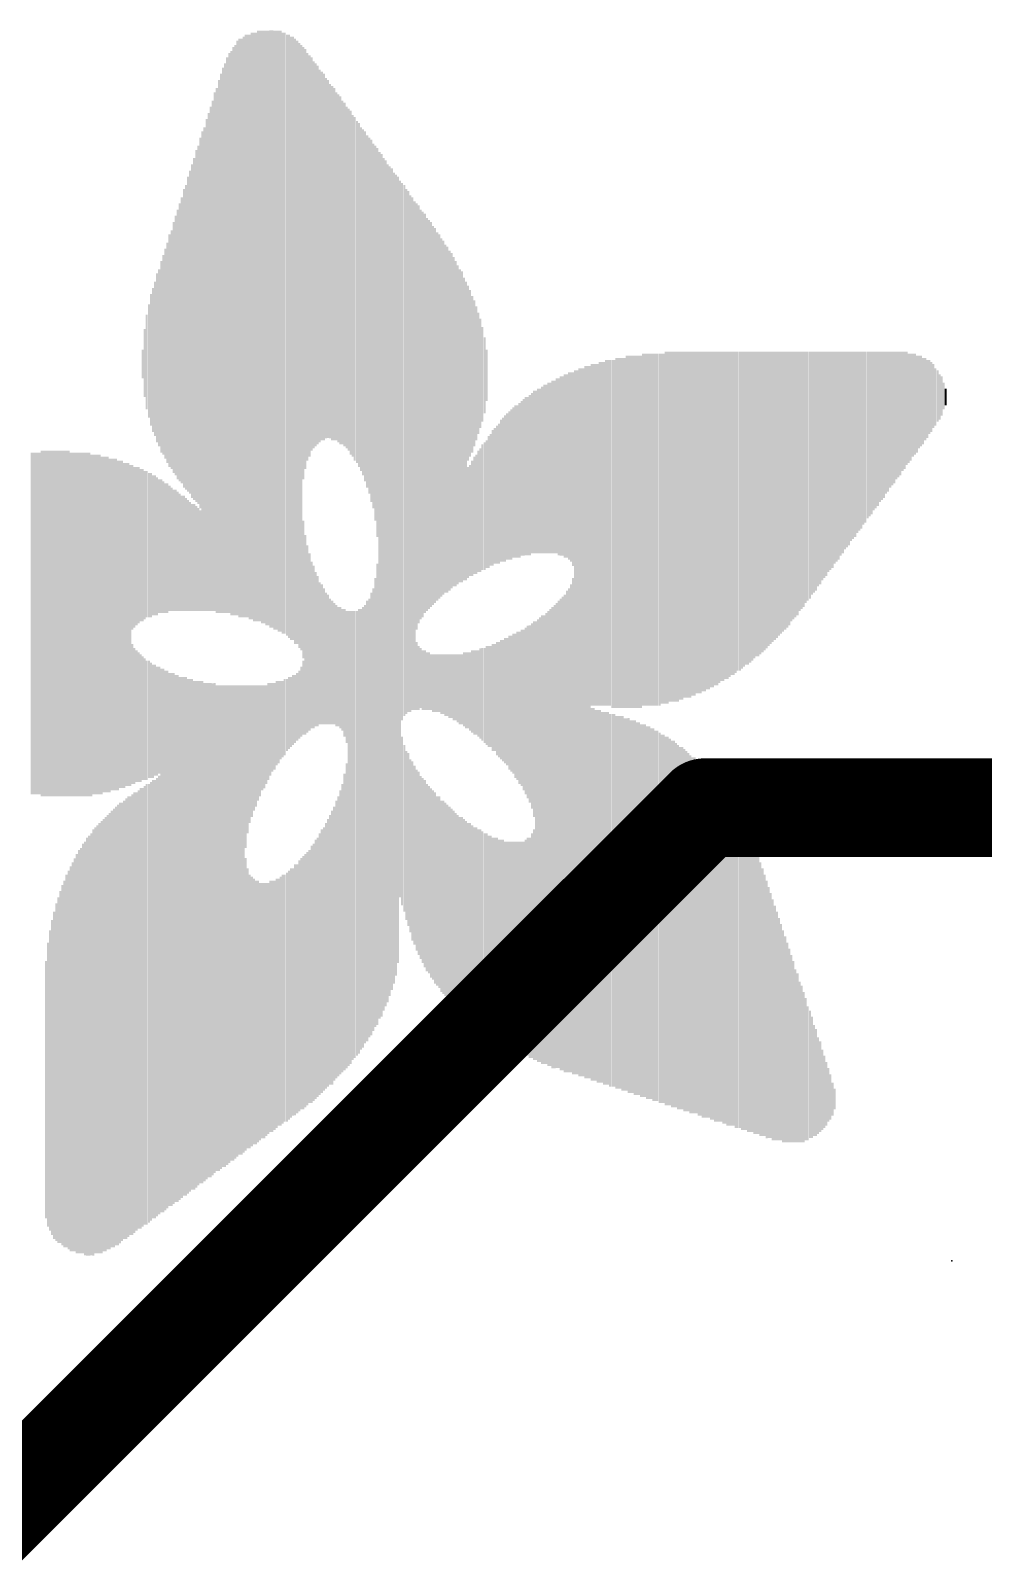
# Model space of a CAD drawing. Extents: x -6.4 to 50.9, y -4.9 to 29.2.
# Drawn here: x 10.493 to 13.432, y 11.664 to 16.367 of the extents above; entities that cross this region are included whole.
import ezdxf

# ---------------------------------------------------------------- set-up
doc = ezdxf.new("R2010")
doc.units = 0
for name, color, linetype in [('16', 5, 'CONTINUOUS'), ('21', 40, 'CONTINUOUS'), ('23', 40, 'CONTINUOUS')]:
    doc.layers.add(name, color=color, linetype=linetype)

# ---------------------------------------------------------------- blocks, each defined once
blk = doc.blocks.new('RECT')
blk.add_solid([(-0.5, -0.5), (0.5, -0.5), (-0.5, 0.5), (0.5, 0.5)])

msp = doc.modelspace()

# ---------------------------------------------------------------- linework, layer by layer
at = {"layer": '16', "const_width": 0.3048}
for points in [[(12.573, 13.97), (8.89, 10.287)], [(15.24, 13.97), (12.573, 13.97)]]:
    msp.add_lwpolyline(points, dxfattribs=at)
at = {"layer": '16', "const_width": 0.1524}
for points in [[(12.573, 14.0462, 1), (12.573, 13.8938)], [(12.6269, 13.9161, 1), (12.5191, 14.0239)]]:
    msp.add_lwpolyline(points, format="xyb", dxfattribs=at)
at = {"layer": '23'}
msp.add_point((13.335, 12.573), dxfattribs=at)

# ---------------------------------------------------------------- block references
at = {"layer": '21', "rotation": 90}
for p, xscale, yscale in [((11.1252, 15.4432), 1.759, 0.0064), ((11.1316, 15.4496), 1.7717, 0.0063), ((11.1379, 15.4496), 1.7843, 0.0064), ((11.1443, 15.4496), 1.7843, 0.0063), ((11.1506, 15.4527), 1.7907, 0.0064), ((11.157, 15.4559), 1.797, 0.0063), ((11.1633, 15.4559), 1.797, 0.0064), ((11.1697, 15.4527), 1.8034, 0.0063), ((11.176, 15.4559), 1.8098, 0.0064), ((11.1824, 15.4527), 1.8161, 0.0063), ((11.1887, 15.4527), 1.8161, 0.0064), ((11.1951, 15.4559), 1.8224, 0.0063), ((11.2014, 15.4559), 1.8224, 0.0064), ((11.2078, 15.4527), 1.8288, 0.0063), ((11.2141, 15.4527), 1.8288, 0.0064), ((11.2205, 15.4496), 1.8351, 0.0063), ((11.2268, 15.4496), 1.8351, 0.0064), ((11.2332, 15.4464), 1.8415, 0.0063), ((11.2395, 15.4464), 1.8415, 0.0064), ((11.2459, 15.4432), 1.8478, 0.0063), ((11.2522, 15.4432), 1.8478, 0.0064), ((11.2586, 15.44), 1.8542, 0.0063), ((11.2649, 15.44), 1.8542, 0.0064), ((11.2713, 15.4337), 1.8542, 0.0063), ((11.2776, 15.4337), 1.8542, 0.0064), ((11.284, 15.4273), 1.8542, 0.0063), ((11.2903, 15.4242), 1.8605, 0.0064), ((11.2967, 15.4178), 1.8606, 0.0063), ((11.303, 15.4178), 1.8606, 0.0064), ((11.3094, 15.4083), 1.8669, 0.0063), ((11.3157, 15.4051), 1.8606, 0.0064), ((11.3221, 15.3956), 1.8669, 0.0063), ((11.3284, 15.3893), 1.8669, 0.0064), ((11.0998, 15.4274), 1.7145, 0.0064), ((11.1062, 15.4337), 1.7272, 0.0063), ((11.1125, 15.4337), 1.7399, 0.0064), ((11.1189, 15.44), 1.7526, 0.0063), ((11.3347, 15.6496), 1.3335, 0.0063), ((11.3411, 15.6623), 1.2954, 0.0064), ((11.3475, 15.6687), 1.2573, 0.0063), ((11.3538, 15.6718), 1.2382, 0.0064), ((11.3602, 15.6782), 1.2129, 0.0063), ((11.0808, 15.402), 1.6637, 0.0063), ((11.0871, 15.4115), 1.6827, 0.0064), ((11.0935, 15.4178), 1.6954, 0.0063), ((11.3665, 15.675), 1.1938, 0.0064), ((11.3728, 15.675), 1.1811, 0.0063), ((11.3792, 15.675), 1.1684, 0.0064), ((11.3856, 15.6718), 1.1494, 0.0063), ((11.3919, 15.6718), 1.1366, 0.0064), ((11.3983, 15.6687), 1.1303, 0.0063), ((11.0681, 15.3797), 1.6192, 0.0063), ((11.0744, 15.3924), 1.6446, 0.0064), ((11.4046, 15.6654), 1.1113, 0.0064), ((11.4109, 15.6623), 1.1049, 0.0063), ((11.4173, 15.6559), 1.0922, 0.0064), ((11.4237, 15.6496), 1.0922, 0.0063), ((11.43, 15.6464), 1.0858, 0.0064), ((11.0554, 15.3638), 1.5748, 0.0063), ((11.0617, 15.3765), 1.6002, 0.0064), ((11.4364, 15.6401), 1.0731, 0.0063), ((11.4427, 15.6337), 1.0732, 0.0064), ((11.449, 15.6274), 1.0731, 0.0063), ((11.4554, 15.621), 1.0604, 0.0064), ((11.4618, 15.6147), 1.0605, 0.0063), ((11.0363, 15.3353), 1.5177, 0.0064), ((11.0427, 15.3448), 1.5367, 0.0063), ((11.049, 15.3543), 1.5558, 0.0064), ((11.4681, 15.6052), 1.0541, 0.0064), ((11.4745, 15.5988), 1.0541, 0.0063), ((11.4808, 15.5893), 1.0605, 0.0064), ((11.4871, 15.5798), 1.0541, 0.0063), ((11.4935, 15.5702), 1.0604, 0.0064), ((11.4999, 15.5607), 1.0541, 0.0063), ((11.0236, 15.3162), 1.4796, 0.0064), ((11.03, 15.3226), 1.4923, 0.0063), ((11.5062, 15.5512), 1.0605, 0.0064), ((11.5126, 15.5385), 1.0605, 0.0063), ((11.5189, 15.5289), 1.0668, 0.0064), ((11.5252, 15.5163), 1.0795, 0.0063), ((11.5316, 15.5004), 1.0859, 0.0064), ((11.0046, 15.4559), 1.0858, 0.0063), ((11.0109, 15.4591), 1.1049, 0.0064), ((11.0173, 15.4654), 1.143, 0.0063), ((11.538, 15.4877), 1.0985, 0.0063), ((11.5443, 15.4718), 1.1176, 0.0064), ((11.5507, 15.4559), 1.124, 0.0063), ((11.557, 15.4337), 1.1557, 0.0064), ((11.5633, 15.4051), 1.2002, 0.0063), ((11.5697, 14.6558), 2.6734, 0.0064), ((10.9919, 15.4401), 1.0287, 0.0063), ((10.9982, 15.4464), 1.0541, 0.0064), ((11.5761, 14.6558), 2.6606, 0.0063), ((11.5824, 14.659), 2.6289, 0.0064), ((11.5888, 14.6622), 2.6099, 0.0063), ((11.5951, 14.6622), 2.5845, 0.0064), ((11.6014, 14.6685), 2.559, 0.0063), ((10.9792, 15.4305), 0.9716, 0.0063), ((10.9855, 15.4369), 0.9969, 0.0064), ((11.6078, 14.6749), 2.5337, 0.0064), ((11.6142, 14.6781), 2.5019, 0.0063), ((11.6205, 14.6875), 2.4701, 0.0064), ((11.6269, 14.7035), 2.4257, 0.0063), ((11.6332, 14.7987), 2.2098, 0.0064), ((10.9601, 15.4115), 0.8827, 0.0064), ((10.9665, 15.4178), 0.9208, 0.0063), ((10.9728, 15.421), 0.9398, 0.0064), ((11.6395, 15.0686), 1.6573, 0.0063), ((11.6459, 15.0718), 1.6383, 0.0064), ((11.6523, 15.0686), 1.6193, 0.0063), ((11.6586, 15.0686), 1.6065, 0.0064), ((11.665, 15.0622), 1.5938, 0.0063), ((11.6713, 15.0622), 1.5812, 0.0064), ((10.9474, 15.3988), 0.8319, 0.0064), ((10.9538, 15.4051), 0.8572, 0.0063), ((11.6776, 15.0559), 1.5685, 0.0063), ((11.684, 15.1765), 1.3144, 0.0064), ((11.6904, 15.1829), 1.2891, 0.0063), ((11.6967, 15.1829), 1.2637, 0.0064), ((11.7031, 15.1829), 1.2509, 0.0063), ((10.9347, 15.3893), 0.7747, 0.0064), ((10.9411, 15.3956), 0.8001, 0.0063), ((11.7094, 15.1861), 1.2319, 0.0064), ((11.7157, 15.1829), 1.2129, 0.0063), ((11.7221, 15.1829), 1.2001, 0.0064), ((11.7285, 15.1829), 1.1875, 0.0063), ((11.7348, 15.1797), 1.1684, 0.0064), ((11.7412, 15.1797), 1.1557, 0.0063), ((10.9157, 15.3734), 0.6795, 0.0063), ((10.922, 15.3797), 0.7176, 0.0064), ((10.9284, 15.3829), 0.7366, 0.0063), ((11.7475, 15.1765), 1.1366, 0.0064), ((11.7538, 15.1765), 1.124, 0.0063), ((11.7602, 15.1734), 1.1049, 0.0064), ((11.7666, 15.1733), 1.0922, 0.0063), ((10.903, 15.367), 0.616, 0.0063), ((10.9093, 15.3702), 0.6477, 0.0064), ((11.7729, 15.1702), 1.0731, 0.0064), ((11.7793, 15.167), 1.0668, 0.0063), ((11.7856, 15.1638), 1.0478, 0.0064), ((11.7919, 15.1638), 1.035, 0.0063), ((11.7983, 15.1606), 1.016, 0.0064), ((10.8839, 15.3575), 0.5207, 0.0064), ((10.8902, 15.3575), 0.5461, 0.0063), ((10.8966, 15.3607), 0.5905, 0.0064), ((11.8047, 15.1543), 1.0033, 0.0063), ((11.811, 15.1511), 0.9842, 0.0064), ((11.8174, 15.1479), 0.9652, 0.0063), ((11.8237, 15.1448), 0.9589, 0.0064), ((10.8712, 15.3512), 0.4445, 0.0064), ((10.8776, 15.3543), 0.4762, 0.0063), ((11.83, 15.1384), 0.9334, 0.0063), ((11.8364, 15.1321), 0.9207, 0.0064), ((11.8428, 15.3099), 0.5397, 0.0063), ((10.8585, 15.348), 0.3493, 0.0064), ((10.8649, 15.3511), 0.4064, 0.0063), ((11.8491, 15.3099), 0.5143, 0.0064), ((11.8555, 15.3067), 0.4826, 0.0063), ((11.8618, 15.3099), 0.4509, 0.0064), ((10.8521, 15.3448), 0.2921, 0.0063), ((11.8681, 15.3099), 0.4127, 0.0063), ((11.8745, 15.3099), 0.3747, 0.0064), ((11.8809, 15.3099), 0.3365, 0.0063), ((10.8458, 15.3416), 0.2096, 0.0064), ((11.8872, 15.3067), 0.2921, 0.0064), ((10.8395, 15.3384), 0.0889, 0.0063), ((11.8936, 15.3035), 0.235, 0.0063), ((11.8999, 15.3035), 0.1588, 0.0064), ((12.2238, 14.8114), 1.0541, 0.0063), ((12.2301, 14.8114), 1.0541, 0.0064), ((12.2365, 14.8114), 1.0541, 0.0063), ((12.2428, 14.8114), 1.0541, 0.0064), ((12.2492, 14.8146), 1.0605, 0.0063), ((12.2555, 14.8146), 1.0605, 0.0064), ((12.2619, 14.8146), 1.0605, 0.0063), ((12.2682, 14.8177), 1.0668, 0.0064), ((12.2746, 14.8177), 1.0668, 0.0063), ((12.2809, 14.8177), 1.0668, 0.0064), ((12.2873, 14.8146), 1.0731, 0.0063), ((12.2936, 14.8146), 1.0731, 0.0064), ((12.3, 14.8178), 1.0795, 0.0063), ((12.3063, 14.8178), 1.0795, 0.0064), ((12.3127, 14.8178), 1.0795, 0.0063), ((12.319, 14.8178), 1.0795, 0.0064), ((12.3254, 14.8178), 1.0795, 0.0063), ((12.3317, 14.8209), 1.0858, 0.0064), ((12.3381, 14.8209), 1.0858, 0.0063), ((12.3444, 14.8209), 1.0858, 0.0064), ((12.3508, 14.8209), 1.0858, 0.0063), ((12.3571, 14.8209), 1.0858, 0.0064), ((12.3635, 14.8209), 1.0858, 0.0063), ((12.3698, 14.8209), 1.0858, 0.0064), ((12.3762, 14.8209), 1.0858, 0.0063), ((12.3825, 14.8273), 1.0859, 0.0064), ((12.3889, 14.8273), 1.0859, 0.0063), ((12.3952, 14.8273), 1.0859, 0.0064), ((12.4016, 14.8273), 1.0859, 0.0063), ((12.4079, 14.8273), 1.0859, 0.0064), ((12.4143, 14.8273), 1.0859, 0.0063), ((12.4206, 14.8273), 1.0859, 0.0064), ((12.4269, 14.8273), 1.0859, 0.0063), ((12.4333, 14.8273), 1.0859, 0.0064), ((12.4397, 14.8305), 1.0795, 0.0063), ((12.446, 14.8305), 1.0795, 0.0064), ((12.4524, 14.8336), 1.0858, 0.0063), ((12.4587, 14.8336), 1.0858, 0.0064), ((12.465, 14.8368), 1.0795, 0.0063), ((12.4714, 14.8368), 1.0795, 0.0064), ((12.4778, 14.8368), 1.0795, 0.0063), ((12.4841, 14.8368), 1.0795, 0.0064), ((12.4905, 14.8368), 1.0795, 0.0063), ((12.4968, 14.8399), 1.0731, 0.0064), ((12.5031, 14.8399), 1.0731, 0.0063), ((12.5095, 14.8431), 1.0668, 0.0064), ((12.5159, 14.8431), 1.0668, 0.0063), ((12.5222, 14.8431), 1.0668, 0.0064), ((12.5286, 14.8431), 1.0668, 0.0063), ((12.5349, 14.8463), 1.0604, 0.0064), ((12.5412, 14.8463), 1.0604, 0.0063), ((12.5476, 14.8495), 1.0541, 0.0064), ((12.554, 14.8495), 1.0541, 0.0063), ((12.5603, 14.8495), 1.0541, 0.0064), ((12.5667, 14.8527), 1.0477, 0.0063), ((12.573, 14.8527), 1.0477, 0.0064), ((12.5793, 14.8558), 1.0414, 0.0063), ((12.5857, 14.8558), 1.0414, 0.0064), ((12.5921, 14.859), 1.035, 0.0063), ((12.5984, 14.859), 1.035, 0.0064), ((12.6048, 14.8622), 1.0287, 0.0063), ((12.6111, 14.8622), 1.0287, 0.0064), ((12.6174, 14.8654), 1.0223, 0.0063), ((12.6238, 14.8685), 1.016, 0.0064), ((12.6302, 14.8685), 1.016, 0.0063), ((12.6365, 14.8717), 1.0096, 0.0064), ((12.6429, 14.8717), 1.0096, 0.0063), ((12.6492, 14.8749), 1.0033, 0.0064), ((12.6555, 14.878), 0.9969, 0.0063), ((12.6619, 14.878), 0.9969, 0.0064), ((12.6683, 14.8812), 0.9906, 0.0063), ((12.6746, 14.8844), 0.9842, 0.0064), ((12.681, 14.8844), 0.9842, 0.0063), ((12.6873, 14.8876), 0.9779, 0.0064), ((12.6936, 14.8908), 0.9715, 0.0063), ((12.7, 14.8939), 0.9652, 0.0064), ((12.7064, 14.8939), 0.9652, 0.0063), ((12.7127, 14.8971), 0.9588, 0.0064), ((12.7191, 14.9003), 0.9525, 0.0063), ((12.7254, 14.9035), 0.9461, 0.0064), ((12.7317, 14.9066), 0.9398, 0.0063), ((12.7381, 14.9066), 0.9398, 0.0064), ((12.7445, 14.9098), 0.9334, 0.0063), ((12.7508, 14.913), 0.9271, 0.0064), ((12.7572, 14.9162), 0.9207, 0.0063), ((12.7635, 14.9193), 0.9144, 0.0064), ((12.7698, 14.9225), 0.908, 0.0063), ((12.7762, 14.9257), 0.9017, 0.0064), ((12.7826, 14.9289), 0.8953, 0.0063), ((12.7889, 14.932), 0.889, 0.0064), ((12.7953, 14.9352), 0.8826, 0.0063), ((12.8016, 14.9384), 0.8763, 0.0064), ((12.8079, 14.9416), 0.8699, 0.0063), ((12.8143, 14.9447), 0.8636, 0.0064), ((12.8207, 14.9479), 0.8572, 0.0063), ((12.827, 14.9511), 0.8509, 0.0064), ((12.8334, 14.9543), 0.8445, 0.0063), ((12.8397, 14.9606), 0.8318, 0.0064), ((12.846, 14.9638), 0.8255, 0.0063), ((12.8524, 14.967), 0.8191, 0.0064), ((12.8588, 14.9701), 0.8128, 0.0063), ((12.8651, 14.9765), 0.8001, 0.0064), ((12.8715, 14.9797), 0.7937, 0.0063), ((12.8778, 14.9828), 0.7874, 0.0064), ((12.8841, 14.9892), 0.7747, 0.0063), ((12.8905, 14.9924), 0.7683, 0.0064), ((12.8969, 14.9955), 0.762, 0.0063), ((12.9032, 15.0019), 0.7493, 0.0064), ((12.9096, 15.0051), 0.7429, 0.0063), ((12.9159, 15.0082), 0.7366, 0.0064), ((12.9223, 15.0145), 0.7239, 0.0063), ((12.9286, 15.0178), 0.7175, 0.0064), ((12.935, 15.0241), 0.7048, 0.0063), ((12.9413, 15.0273), 0.6985, 0.0064), ((12.9477, 15.0305), 0.6921, 0.0063), ((12.954, 15.0368), 0.6794, 0.0064), ((12.9604, 15.04), 0.6731, 0.0063), ((12.9667, 15.0432), 0.6667, 0.0064), ((12.9731, 15.0495), 0.654, 0.0063), ((12.9794, 15.0526), 0.6477, 0.0064), ((12.9858, 15.0559), 0.6413, 0.0063), ((12.9921, 15.0622), 0.6286, 0.0064), ((12.9985, 15.0654), 0.6223, 0.0063), ((13.0048, 15.0717), 0.6096, 0.0064), ((13.0112, 15.0749), 0.6032, 0.0063), ((13.0175, 15.0781), 0.5969, 0.0064), ((13.0239, 15.0844), 0.5842, 0.0063), ((13.0302, 15.0876), 0.5778, 0.0064), ((13.0366, 15.0907), 0.5715, 0.0063), ((13.0429, 15.0971), 0.5588, 0.0064), ((13.0493, 15.1003), 0.5524, 0.0063), ((13.0556, 15.1035), 0.5461, 0.0064), ((13.062, 15.1098), 0.5334, 0.0063), ((13.0683, 15.113), 0.527, 0.0064), ((13.0747, 15.1194), 0.5143, 0.0063), ((13.081, 15.1225), 0.508, 0.0064), ((13.0874, 15.1257), 0.5016, 0.0063), ((13.0937, 15.1321), 0.4889, 0.0064), ((13.1001, 15.1352), 0.4826, 0.0063), ((13.1064, 15.1384), 0.4762, 0.0064), ((13.1128, 15.1448), 0.4635, 0.0063), ((13.1191, 15.1479), 0.4572, 0.0064), ((13.1255, 15.1511), 0.4508, 0.0063), ((13.1318, 15.1575), 0.4381, 0.0064), ((13.1382, 15.1606), 0.4318, 0.0063), ((13.1445, 15.1669), 0.4191, 0.0064), ((13.1509, 15.1702), 0.4127, 0.0063), ((13.1572, 15.1733), 0.4064, 0.0064), ((13.1636, 15.1797), 0.3937, 0.0063), ((13.1699, 15.1829), 0.3873, 0.0064), ((13.1763, 15.186), 0.381, 0.0063), ((13.1826, 15.1924), 0.3683, 0.0064), ((13.189, 15.1956), 0.3619, 0.0063), ((13.1953, 15.2019), 0.3492, 0.0064), ((13.2017, 15.2019), 0.3366, 0.0063), ((13.208, 15.2051), 0.3302, 0.0064), ((13.2144, 15.2115), 0.3175, 0.0063), ((13.2207, 15.2146), 0.3112, 0.0064), ((13.2271, 15.2146), 0.2984, 0.0063), ((13.2334, 15.221), 0.2857, 0.0064), ((13.2398, 15.2241), 0.2794, 0.0063), ((13.2461, 15.2241), 0.2667, 0.0064), ((13.2525, 15.2305), 0.254, 0.0063), ((13.2588, 15.2305), 0.2413, 0.0064), ((13.2652, 15.2368), 0.2286, 0.0063), ((13.2715, 15.2369), 0.2159, 0.0064), ((13.2779, 15.24), 0.1968, 0.0063), ((12.1031, 15.0209), 0.5334, 0.0064), ((12.1095, 15.0209), 0.5334, 0.0063), ((12.1158, 15.0241), 0.5398, 0.0064), ((12.1222, 15.021), 0.5461, 0.0063), ((12.1285, 15.0241), 0.5524, 0.0064), ((12.1349, 15.0241), 0.5524, 0.0063), ((12.1412, 15.0241), 0.5652, 0.0064), ((12.1476, 15.0241), 0.5652, 0.0063), ((12.1539, 15.0241), 0.5778, 0.0064), ((12.1603, 15.0209), 0.5842, 0.0063), ((12.1666, 15.0145), 0.5969, 0.0064), ((12.173, 14.2336), 2.1717, 0.0063), ((12.1793, 14.2336), 2.1717, 0.0064), ((12.1857, 14.2335), 2.1844, 0.0063), ((12.192, 14.2335), 2.1844, 0.0064), ((12.1984, 14.2335), 2.1844, 0.0063), ((12.2047, 14.2336), 2.1971, 0.0064), ((12.2111, 14.2336), 2.1971, 0.0063), ((12.2174, 14.2336), 2.1971, 0.0064), ((13.2842, 15.2368), 0.1778, 0.0064), ((13.2906, 15.24), 0.1588, 0.0063), ((13.2969, 15.2369), 0.1397, 0.0064), ((13.3033, 15.24), 0.1206, 0.0063), ((12.0333, 14.9956), 0.4953, 0.0063), ((12.0396, 15.0019), 0.4953, 0.0064), ((12.046, 15.0051), 0.5017, 0.0063), ((12.0523, 15.0051), 0.5017, 0.0064), ((12.0587, 15.0082), 0.508, 0.0063), ((12.065, 15.0082), 0.508, 0.0064), ((12.0714, 15.0114), 0.5144, 0.0063), ((12.0777, 15.0145), 0.5207, 0.0064), ((12.0841, 15.0145), 0.5207, 0.0063), ((12.0904, 15.0178), 0.5271, 0.0064), ((12.0968, 15.0178), 0.5271, 0.0063), ((13.3096, 15.24), 0.0826, 0.0064), ((13.316, 15.2368), 0.0508, 0.0063), ((11.9698, 14.9638), 0.4572, 0.0063), ((11.9761, 14.967), 0.4635, 0.0064), ((11.9825, 14.9733), 0.4636, 0.0063), ((11.9888, 14.9765), 0.4699, 0.0064), ((11.9952, 14.9765), 0.4699, 0.0063), ((12.0015, 14.9797), 0.4763, 0.0064), ((12.0079, 14.986), 0.4762, 0.0063), ((12.0142, 14.9892), 0.4826, 0.0064), ((12.0206, 14.9924), 0.4889, 0.0063), ((12.0269, 14.9924), 0.4889, 0.0064), ((11.9317, 14.9352), 0.4254, 0.0063), ((11.938, 14.9384), 0.4318, 0.0064), ((11.9444, 14.9479), 0.4382, 0.0063), ((11.9507, 14.9511), 0.4445, 0.0064), ((11.9571, 14.9543), 0.4509, 0.0063), ((11.9634, 14.9606), 0.4508, 0.0064), ((11.8999, 14.9067), 0.3937, 0.0064), ((11.9063, 14.913), 0.4064, 0.0063), ((11.9126, 14.9193), 0.4064, 0.0064), ((11.919, 14.9257), 0.4191, 0.0063), ((11.9253, 14.9321), 0.4191, 0.0064), ((10.4966, 14.5384), 1.0541, 0.0063), ((10.5029, 14.5384), 1.0541, 0.0064), ((10.5092, 14.5384), 1.0541, 0.0063), ((10.5156, 14.5384), 1.0541, 0.0064), ((10.522, 14.5384), 1.0541, 0.0063), ((10.5283, 14.5383), 1.0668, 0.0064), ((10.5347, 14.5383), 1.0668, 0.0063), ((10.541, 14.5383), 1.0668, 0.0064), ((10.5473, 14.5383), 1.0668, 0.0063), ((10.5537, 14.5383), 1.0668, 0.0064), ((10.5601, 14.5383), 1.0668, 0.0063), ((10.5664, 14.5383), 1.0668, 0.0064), ((10.5728, 14.5383), 1.0668, 0.0063), ((10.5791, 14.5383), 1.0668, 0.0064), ((10.5854, 14.5383), 1.0668, 0.0063), ((10.5918, 14.5383), 1.0668, 0.0064), ((10.5982, 14.5383), 1.0668, 0.0063), ((10.6045, 14.5383), 1.0668, 0.0064), ((10.6109, 14.5383), 1.0668, 0.0063), ((10.6172, 14.5352), 1.0605, 0.0064), ((10.6235, 14.5352), 1.0605, 0.0063), ((10.6299, 14.5352), 1.0605, 0.0064), ((10.6363, 14.5352), 1.0605, 0.0063), ((10.6426, 14.5352), 1.0605, 0.0064), ((10.649, 14.5352), 1.0605, 0.0063), ((10.6553, 14.5352), 1.0605, 0.0064), ((10.6616, 14.5352), 1.0605, 0.0063), ((10.668, 14.5352), 1.0605, 0.0064), ((10.6744, 14.5352), 1.0605, 0.0063), ((10.6807, 14.532), 1.0541, 0.0064), ((10.6871, 14.5352), 1.0477, 0.0063), ((10.6934, 14.5352), 1.0477, 0.0064), ((10.6997, 14.5352), 1.0477, 0.0063), ((10.7061, 14.5352), 1.0477, 0.0064), ((10.7125, 14.532), 1.0414, 0.0063), ((10.7188, 14.5352), 1.0351, 0.0064), ((10.7252, 14.5352), 1.0351, 0.0063), ((10.7315, 14.5352), 1.0351, 0.0064), ((11.8618, 14.8717), 0.362, 0.0064), ((11.8681, 14.8749), 0.3683, 0.0063), ((11.8745, 14.8844), 0.3746, 0.0064), ((11.8809, 14.8876), 0.381, 0.0063), ((11.8872, 14.8971), 0.3874, 0.0064), ((11.8936, 14.9003), 0.3937, 0.0063), ((10.7378, 14.532), 1.0287, 0.0063), ((10.7442, 14.5352), 1.0223, 0.0064), ((10.7506, 14.5352), 1.0223, 0.0063), ((10.7569, 14.5352), 1.0223, 0.0064), ((10.7633, 14.532), 1.016, 0.0063), ((10.7696, 14.5352), 1.0097, 0.0064), ((10.7759, 14.5352), 1.0097, 0.0063), ((10.7823, 14.532), 1.0033, 0.0064), ((10.7887, 14.5352), 0.9969, 0.0063), ((10.795, 14.5352), 0.9969, 0.0064), ((10.8014, 14.532), 0.9906, 0.0063), ((10.8077, 14.7733), 0.508, 0.0064), ((10.814, 14.7733), 0.4953, 0.0063), ((10.8204, 14.7765), 0.4889, 0.0064), ((10.8268, 14.7796), 0.4826, 0.0063), ((10.8331, 14.7797), 0.4699, 0.0064), ((10.8395, 14.7797), 0.4699, 0.0063), ((10.8458, 14.7796), 0.4572, 0.0064), ((10.8521, 14.7828), 0.4508, 0.0063), ((11.8428, 14.8495), 0.3429, 0.0063), ((11.8491, 14.8559), 0.3429, 0.0064), ((11.8555, 14.8622), 0.3556, 0.0063), ((10.8585, 14.7797), 0.4445, 0.0064), ((10.8649, 14.7797), 0.4445, 0.0063), ((10.8712, 14.7796), 0.4318, 0.0064), ((10.8776, 14.7796), 0.4318, 0.0063), ((10.8839, 14.7765), 0.4255, 0.0064), ((10.8902, 14.7765), 0.4127, 0.0063), ((10.8966, 14.7765), 0.4127, 0.0064), ((10.903, 14.7733), 0.4064, 0.0063), ((10.9093, 14.7701), 0.4, 0.0064), ((10.9157, 14.7701), 0.4, 0.0063), ((10.922, 14.7701), 0.3874, 0.0064), ((10.9284, 14.7669), 0.381, 0.0063), ((10.9347, 14.7637), 0.3747, 0.0064), ((10.9411, 14.7637), 0.3747, 0.0063), ((10.9474, 14.7606), 0.3683, 0.0064), ((10.9538, 14.7574), 0.362, 0.0063), ((10.9601, 14.7542), 0.3556, 0.0064), ((10.9665, 14.7542), 0.3556, 0.0063), ((10.9728, 14.7511), 0.3493, 0.0064), ((10.9792, 14.7479), 0.3429, 0.0063), ((10.9855, 14.7447), 0.3366, 0.0064), ((10.9919, 14.7415), 0.3302, 0.0063), ((10.9982, 14.7415), 0.3302, 0.0064), ((11.0046, 14.7384), 0.3239, 0.0063), ((11.0109, 14.7352), 0.3175, 0.0064), ((11.0173, 14.732), 0.3112, 0.0063), ((11.3347, 14.6431), 0.4254, 0.0063), ((11.3411, 14.5034), 0.616, 0.0064), ((11.3475, 14.4907), 0.5778, 0.0063), ((11.3538, 14.4812), 0.5461, 0.0064), ((11.3602, 14.4717), 0.5143, 0.0063), ((11.5633, 14.0113), 1.4224, 0.0063), ((11.3665, 14.4653), 0.5016, 0.0064), ((11.3728, 14.459), 0.4763, 0.0063), ((11.3792, 14.4526), 0.4636, 0.0064), ((11.557, 13.9859), 1.3843, 0.0064), ((12.1666, 13.9129), 1.5303, 0.0064), ((11.3856, 14.4463), 0.4381, 0.0063), ((11.3919, 14.4431), 0.4318, 0.0064), ((11.3983, 14.4367), 0.4191, 0.0063), ((11.4046, 14.4304), 0.4064, 0.0064), ((11.5443, 13.951), 1.3653, 0.0064), ((11.5507, 13.9637), 1.3653, 0.0063), ((12.1476, 13.897), 1.4859, 0.0063), ((12.1539, 13.9002), 1.4923, 0.0064), ((12.1603, 13.9065), 1.505, 0.0063), ((11.4109, 14.4272), 0.4, 0.0063), ((11.4173, 14.4209), 0.3873, 0.0064), ((11.4237, 14.4177), 0.381, 0.0063), ((11.43, 14.4145), 0.3746, 0.0064), ((11.4364, 14.4082), 0.3747, 0.0063), ((11.4427, 14.405), 0.3683, 0.0064), ((11.449, 14.4018), 0.3746, 0.0063), ((11.4554, 14.3955), 0.3747, 0.0064), ((11.4618, 14.386), 0.3937, 0.0063), ((11.5062, 13.897), 1.3716, 0.0064), ((11.5126, 13.9034), 1.3589, 0.0063), ((11.5189, 13.9097), 1.3589, 0.0064), ((11.5252, 13.9192), 1.3526, 0.0063), ((11.5316, 13.9288), 1.3589, 0.0064), ((11.538, 13.9383), 1.3525, 0.0063), ((12.0968, 13.878), 1.4097, 0.0063), ((12.1031, 13.8779), 1.4224, 0.0064), ((12.1095, 13.8811), 1.4288, 0.0063), ((12.1158, 13.8843), 1.4351, 0.0064), ((12.1222, 13.8875), 1.4415, 0.0063), ((12.1285, 13.8875), 1.4541, 0.0064), ((12.1349, 13.8907), 1.4605, 0.0063), ((12.1412, 13.8906), 1.4732, 0.0064), ((11.4681, 14.3732), 0.4064, 0.0064), ((11.4745, 13.8748), 1.4033, 0.0063), ((11.4808, 13.8779), 1.397, 0.0064), ((11.4871, 13.8843), 1.3843, 0.0063), ((11.4935, 13.8875), 1.3779, 0.0064), ((11.4999, 13.8906), 1.3716, 0.0063), ((12.0396, 14.2526), 0.5715, 0.0064), ((12.046, 14.2431), 0.6033, 0.0063), ((12.0523, 13.8684), 1.3526, 0.0064), ((12.0587, 13.8684), 1.3652, 0.0063), ((12.065, 13.8716), 1.3716, 0.0064), ((12.0714, 13.8716), 1.3843, 0.0063), ((12.0777, 13.8716), 1.3843, 0.0064), ((12.0841, 13.8748), 1.3907, 0.0063), ((12.0904, 13.8748), 1.4033, 0.0064), ((11.9444, 14.3034), 0.3683, 0.0063), ((11.9507, 14.3002), 0.3746, 0.0064), ((11.9571, 14.3002), 0.3874, 0.0063), ((11.9634, 14.2971), 0.3937, 0.0064), ((11.9698, 14.2939), 0.4127, 0.0063), ((11.9761, 14.2907), 0.4191, 0.0064), ((11.9825, 14.2907), 0.4318, 0.0063), ((11.9888, 14.2843), 0.4445, 0.0064), ((11.9952, 14.2843), 0.4572, 0.0063), ((12.0015, 14.278), 0.4699, 0.0064), ((12.0079, 14.278), 0.4826, 0.0063), ((12.0142, 14.2717), 0.4953, 0.0064), ((12.0206, 14.2685), 0.5143, 0.0063), ((12.0269, 14.2653), 0.5334, 0.0064), ((12.0333, 14.259), 0.5461, 0.0063), ((10.8077, 14.2589), 0.4318, 0.0064), ((10.814, 14.2526), 0.4191, 0.0063), ((10.8204, 14.2526), 0.4064, 0.0064), ((10.8268, 14.2494), 0.4, 0.0063), ((10.8331, 14.2462), 0.3937, 0.0064), ((11.684, 14.3764), 0.2096, 0.0064), ((11.6904, 14.3701), 0.1969, 0.0063), ((11.6967, 14.3701), 0.1841, 0.0064), ((11.7031, 14.3637), 0.1842, 0.0063), ((11.7094, 14.3637), 0.1842, 0.0064), ((11.7157, 14.3605), 0.1778, 0.0063), ((11.7221, 14.3605), 0.1778, 0.0064), ((11.7285, 14.3574), 0.1715, 0.0063), ((11.7348, 14.3542), 0.1778, 0.0064), ((11.7412, 14.3542), 0.1778, 0.0063), ((11.7475, 14.3542), 0.1778, 0.0064), ((11.7538, 14.3542), 0.1778, 0.0063), ((11.7602, 14.351), 0.1842, 0.0064), ((11.7666, 14.351), 0.1842, 0.0063), ((11.7729, 14.3479), 0.1905, 0.0064), ((11.7793, 14.3479), 0.1905, 0.0063), ((11.7856, 14.3447), 0.1969, 0.0064), ((11.7919, 14.3447), 0.1969, 0.0063), ((11.7983, 14.3415), 0.2032, 0.0064), ((11.8047, 14.3415), 0.2032, 0.0063), ((11.811, 14.3383), 0.2096, 0.0064), ((11.8174, 14.3352), 0.2159, 0.0063), ((11.8237, 14.3352), 0.2159, 0.0064), ((11.83, 14.3351), 0.2286, 0.0063), ((11.8364, 14.332), 0.2349, 0.0064), ((11.8428, 14.332), 0.2349, 0.0063), ((11.8491, 14.3288), 0.2413, 0.0064), ((11.8555, 14.3288), 0.254, 0.0063), ((11.8618, 14.3256), 0.2604, 0.0064), ((11.8681, 14.3256), 0.2604, 0.0063), ((11.8745, 14.3224), 0.2667, 0.0064), ((11.8809, 14.3224), 0.2794, 0.0063), ((11.8872, 14.3193), 0.2857, 0.0064), ((11.8936, 14.3161), 0.2921, 0.0063), ((11.8999, 14.3161), 0.3048, 0.0064), ((11.9063, 14.3129), 0.3112, 0.0063), ((11.9126, 14.3129), 0.3112, 0.0064), ((11.919, 14.3097), 0.3302, 0.0063), ((11.9253, 14.3097), 0.3302, 0.0064), ((11.9317, 14.3066), 0.3493, 0.0063), ((11.938, 14.3034), 0.3556, 0.0064), ((10.8395, 14.2462), 0.381, 0.0063), ((10.8458, 14.2431), 0.3747, 0.0064), ((10.8521, 14.2399), 0.3683, 0.0063), ((10.8585, 14.2431), 0.3619, 0.0064), ((10.8649, 14.2399), 0.3556, 0.0063), ((10.8712, 14.2367), 0.3492, 0.0064), ((10.8776, 14.2399), 0.3429, 0.0063), ((10.8839, 14.2367), 0.3366, 0.0064), ((10.8902, 14.2399), 0.3302, 0.0063), ((10.8966, 13.5604), 1.6764, 0.0064), ((10.903, 13.5604), 1.6764, 0.0063), ((11.3284, 14.2971), 0.2159, 0.0064), ((11.3347, 14.3097), 0.2286, 0.0063), ((10.9093, 13.5605), 1.6637, 0.0064), ((10.9157, 13.5636), 1.6574, 0.0063), ((10.922, 13.5636), 1.6446, 0.0064), ((10.9284, 13.5636), 1.6446, 0.0063), ((10.9347, 13.5668), 1.6383, 0.0064), ((10.9411, 13.5668), 1.6256, 0.0063), ((10.9474, 13.5668), 1.6256, 0.0064), ((10.9538, 13.5668), 1.6129, 0.0063), ((10.9601, 13.57), 1.6065, 0.0064), ((10.9665, 13.5731), 1.6002, 0.0063), ((10.9728, 13.5731), 1.6002, 0.0064), ((10.9792, 13.5732), 1.5875, 0.0063), ((10.9855, 13.5763), 1.5812, 0.0064), ((10.9919, 13.5795), 1.5748, 0.0063), ((10.9982, 13.5763), 1.5684, 0.0064), ((11.0046, 13.5795), 1.5621, 0.0063), ((11.0109, 13.5827), 1.5557, 0.0064), ((11.0173, 13.5858), 1.5494, 0.0063), ((11.0236, 13.5858), 1.5494, 0.0064), ((11.03, 13.5859), 1.5367, 0.0063), ((11.0363, 13.589), 1.5304, 0.0064), ((11.0427, 13.5922), 1.524, 0.0063), ((11.049, 13.5922), 1.524, 0.0064), ((11.0554, 13.5953), 1.5177, 0.0063), ((11.0617, 13.5986), 1.5113, 0.0064), ((11.0681, 13.5985), 1.4986, 0.0063), ((11.0744, 13.5985), 1.4986, 0.0064), ((11.0808, 13.6017), 1.4922, 0.0063), ((11.0871, 13.6049), 1.4859, 0.0064), ((11.0935, 13.6049), 1.4859, 0.0063), ((11.0998, 13.6081), 1.4795, 0.0064), ((11.1062, 13.6112), 1.4732, 0.0063), ((11.1125, 13.6144), 1.4668, 0.0064), ((11.1189, 13.6144), 1.4668, 0.0063), ((11.1252, 13.6176), 1.4605, 0.0064), ((11.1316, 13.6208), 1.4541, 0.0063), ((11.1379, 13.6239), 1.4478, 0.0064), ((11.1443, 13.6239), 1.4478, 0.0063), ((11.1506, 13.6271), 1.4414, 0.0064), ((11.157, 14.097), 0.5016, 0.0063), ((11.1633, 14.1192), 0.4572, 0.0064), ((11.1697, 14.1351), 0.4254, 0.0063), ((11.176, 14.1446), 0.4064, 0.0064), ((11.1824, 14.1542), 0.3873, 0.0063), ((11.1887, 14.1605), 0.3746, 0.0064), ((11.1951, 14.17), 0.3556, 0.0063), ((11.2014, 14.1764), 0.3429, 0.0064), ((11.2078, 14.1859), 0.3238, 0.0063), ((11.2141, 14.189), 0.3175, 0.0064), ((11.2205, 14.1954), 0.3048, 0.0063), ((11.2268, 14.205), 0.2985, 0.0064), ((11.2332, 14.2113), 0.2858, 0.0063), ((11.2395, 14.2177), 0.2731, 0.0064), ((11.2459, 14.2209), 0.2667, 0.0063), ((11.2522, 14.2304), 0.2603, 0.0064), ((11.2586, 14.2335), 0.254, 0.0063), ((11.2649, 14.2399), 0.2413, 0.0064), ((11.2713, 14.2431), 0.2349, 0.0063), ((11.2776, 14.2494), 0.235, 0.0064), ((11.284, 14.2558), 0.2223, 0.0063), ((11.2903, 14.2621), 0.2222, 0.0064), ((11.2967, 14.2652), 0.2159, 0.0063), ((11.303, 14.2717), 0.2159, 0.0064), ((11.3094, 14.2748), 0.2096, 0.0063), ((11.3157, 14.2812), 0.2095, 0.0064), ((11.3221, 14.2875), 0.2096, 0.0063), ((12.2238, 13.7033), 1.1494, 0.0063), ((12.2301, 13.7033), 1.1494, 0.0064), ((12.2365, 13.7001), 1.143, 0.0063), ((12.2428, 13.697), 1.1493, 0.0064), ((12.2492, 13.697), 1.1493, 0.0063), ((12.2555, 13.6938), 1.143, 0.0064), ((12.2619, 13.6906), 1.1494, 0.0063), ((12.2682, 13.6906), 1.1494, 0.0064), ((12.2746, 13.6906), 1.1494, 0.0063), ((12.2809, 13.6843), 1.1493, 0.0064), ((12.2873, 13.6843), 1.1493, 0.0063), ((12.2936, 13.6843), 1.1493, 0.0064), ((12.3, 13.6779), 1.1494, 0.0063), ((12.3063, 13.6779), 1.1494, 0.0064), ((12.3127, 13.6779), 1.1494, 0.0063), ((12.319, 13.6748), 1.1557, 0.0064), ((12.3254, 13.6715), 1.1493, 0.0063), ((12.3317, 13.6715), 1.1493, 0.0064), ((12.3381, 13.6684), 1.1557, 0.0063), ((12.3444, 13.6652), 1.1494, 0.0064), ((12.3508, 13.6652), 1.1494, 0.0063), ((12.3571, 13.6621), 1.1557, 0.0064), ((12.3635, 13.6589), 1.1493, 0.0063), ((12.3698, 13.6589), 1.1493, 0.0064), ((12.3762, 13.6525), 1.1494, 0.0063), ((12.3825, 13.6525), 1.1494, 0.0064), ((12.3889, 13.6525), 1.1494, 0.0063), ((12.3952, 13.6462), 1.1493, 0.0064), ((12.4016, 13.6462), 1.1493, 0.0063), ((12.4079, 13.643), 1.143, 0.0064), ((12.4143, 13.6398), 1.1494, 0.0063), ((12.4206, 13.6366), 1.143, 0.0064), ((12.4269, 13.6366), 1.143, 0.0063), ((11.6395, 13.9288), 0.5207, 0.0063), ((11.6459, 13.9065), 0.5144, 0.0064), ((12.4333, 13.6303), 1.143, 0.0064), ((12.4397, 13.6271), 1.1366, 0.0063), ((12.446, 13.6271), 1.1366, 0.0064), ((12.4524, 13.6208), 1.1367, 0.0063), ((12.4587, 13.6208), 1.1367, 0.0064), ((12.465, 13.6176), 1.1303, 0.0063), ((12.4714, 13.6113), 1.1303, 0.0064), ((12.4778, 13.6113), 1.1303, 0.0063), ((12.4841, 13.6081), 1.1239, 0.0064), ((12.4905, 13.6017), 1.124, 0.0063), ((11.6523, 13.8843), 0.5207, 0.0063), ((11.6586, 13.8716), 0.5334, 0.0064), ((11.665, 13.8525), 0.5334, 0.0063), ((11.6713, 13.8367), 0.5525, 0.0064), ((12.4968, 13.5985), 1.1176, 0.0064), ((12.5031, 13.5985), 1.1176, 0.0063), ((12.5095, 13.5922), 1.1176, 0.0064), ((12.5159, 13.589), 1.1112, 0.0063), ((12.5222, 13.5859), 1.1049, 0.0064), ((12.5286, 13.5795), 1.1049, 0.0063), ((12.5349, 13.5763), 1.0986, 0.0064), ((12.5412, 13.5763), 1.0986, 0.0063), ((12.5476, 13.57), 1.0859, 0.0064), ((12.554, 13.5668), 1.0922, 0.0063), ((10.8902, 13.3922), 1.3525, 0.0063), ((11.4618, 13.6176), 0.9144, 0.0063), ((11.4681, 13.6366), 0.9398, 0.0064), ((11.6776, 13.8239), 0.5525, 0.0063), ((11.684, 13.8081), 0.5588, 0.0064), ((11.6904, 13.7986), 0.5651, 0.0063), ((11.6967, 13.7858), 0.5651, 0.0064), ((12.5603, 13.5636), 1.0858, 0.0064), ((12.5667, 13.5572), 1.0859, 0.0063), ((12.573, 13.5541), 1.0795, 0.0064), ((12.5793, 13.5477), 1.0668, 0.0063), ((12.5857, 13.5446), 1.0605, 0.0064), ((12.5921, 13.5382), 1.0604, 0.0063), ((10.814, 13.3382), 1.3589, 0.0063), ((10.8204, 13.3414), 1.3525, 0.0064), ((10.8268, 13.3477), 1.3526, 0.0063), ((10.8331, 13.3509), 1.3589, 0.0064), ((10.8395, 13.3541), 1.3525, 0.0063), ((10.8458, 13.3604), 1.3526, 0.0064), ((10.8521, 13.3636), 1.3589, 0.0063), ((10.8585, 13.3668), 1.3525, 0.0064), ((10.8649, 13.3731), 1.3526, 0.0063), ((10.8712, 13.3795), 1.3525, 0.0064), ((10.8776, 13.3795), 1.3525, 0.0063), ((10.8839, 13.3858), 1.3526, 0.0064), ((11.449, 13.5859), 0.8763, 0.0063), ((11.4554, 13.5985), 0.889, 0.0064), ((11.7031, 13.7764), 0.5715, 0.0063), ((11.7094, 13.7668), 0.5778, 0.0064), ((11.7157, 13.7541), 0.5778, 0.0063), ((11.7221, 13.7477), 0.5779, 0.0064), ((11.7285, 13.7382), 0.5842, 0.0063), ((11.7348, 13.7319), 0.5842, 0.0064), ((11.7412, 13.7224), 0.5905, 0.0063), ((12.5984, 13.5351), 1.0541, 0.0064), ((12.6048, 13.5287), 1.0541, 0.0063), ((12.6111, 13.5255), 1.0478, 0.0064), ((12.6174, 13.5191), 1.0351, 0.0063), ((12.6238, 13.516), 1.0287, 0.0064), ((12.6302, 13.5065), 1.0223, 0.0063), ((10.7569, 13.2969), 1.3526, 0.0064), ((10.7633, 13.3001), 1.3589, 0.0063), ((10.7696, 13.3064), 1.3589, 0.0064), ((10.7759, 13.3096), 1.3526, 0.0063), ((10.7823, 13.316), 1.3525, 0.0064), ((10.7887, 13.3192), 1.3589, 0.0063), ((10.795, 13.3255), 1.3589, 0.0064), ((10.8014, 13.3287), 1.3525, 0.0063), ((10.8077, 13.3319), 1.3589, 0.0064), ((11.43, 13.5509), 0.8446, 0.0064), ((11.4364, 13.5636), 0.8572, 0.0063), ((11.4427, 13.5731), 0.8636, 0.0064), ((11.7475, 13.7128), 0.5842, 0.0064), ((11.7538, 13.7096), 0.5905, 0.0063), ((11.7602, 13.697), 0.5905, 0.0064), ((11.7666, 13.6938), 0.5969, 0.0063), ((11.7729, 13.6875), 0.5969, 0.0064), ((11.7793, 13.6811), 0.5969, 0.0063), ((11.7856, 13.6748), 0.5969, 0.0064), ((12.6365, 13.5033), 1.016, 0.0064), ((12.6429, 13.4969), 1.016, 0.0063), ((12.6492, 13.4906), 1.0033, 0.0064), ((12.6555, 13.4874), 0.997, 0.0063), ((12.6619, 13.4811), 0.9843, 0.0064), ((10.7061, 13.2588), 1.3272, 0.0064), ((10.7125, 13.262), 1.3335, 0.0063), ((10.7188, 13.2683), 1.3335, 0.0064), ((10.7252, 13.2715), 1.3398, 0.0063), ((10.7315, 13.2779), 1.3399, 0.0064), ((10.7378, 13.281), 1.3462, 0.0063), ((10.7442, 13.2874), 1.3462, 0.0064), ((10.7506, 13.2906), 1.3525, 0.0063), ((11.4046, 13.5128), 0.8192, 0.0064), ((11.4109, 13.5224), 0.8255, 0.0063), ((11.4173, 13.5319), 0.8319, 0.0064), ((11.4237, 13.5382), 0.8446, 0.0063), ((11.7919, 13.6684), 0.5969, 0.0063), ((11.7983, 13.6621), 0.5969, 0.0064), ((11.8047, 13.6557), 0.5969, 0.0063), ((11.811, 13.6494), 0.5969, 0.0064), ((11.8174, 13.643), 0.5969, 0.0063), ((11.8237, 13.6398), 0.6032, 0.0064), ((11.83, 13.6334), 0.6033, 0.0063), ((11.8364, 13.6271), 0.6032, 0.0064), ((11.8428, 13.6208), 0.6033, 0.0063), ((11.8491, 13.6176), 0.6096, 0.0064), ((12.6683, 13.4747), 0.9842, 0.0063), ((12.6746, 13.4684), 0.9715, 0.0064), ((12.681, 13.462), 0.9588, 0.0063), ((12.6873, 13.4525), 0.9525, 0.0064), ((10.668, 13.2334), 1.289, 0.0064), ((10.6744, 13.2366), 1.2954, 0.0063), ((10.6807, 13.2398), 1.3017, 0.0064), ((10.6871, 13.2461), 1.3144, 0.0063), ((10.6934, 13.2525), 1.3145, 0.0064), ((10.6997, 13.2556), 1.3208, 0.0063), ((11.3792, 13.4779), 0.8001, 0.0064), ((11.3856, 13.4874), 0.8064, 0.0063), ((11.3919, 13.4969), 0.8128, 0.0064), ((11.3983, 13.5033), 0.8128, 0.0063), ((11.8555, 13.6112), 0.6096, 0.0063), ((11.8618, 13.6081), 0.6033, 0.0064), ((11.8681, 13.6049), 0.6096, 0.0063), ((11.8745, 13.5985), 0.6096, 0.0064), ((11.8809, 13.5953), 0.6159, 0.0063), ((11.8872, 13.589), 0.616, 0.0064), ((11.8936, 13.5858), 0.6096, 0.0063), ((11.8999, 13.5827), 0.6159, 0.0064), ((11.9063, 13.5763), 0.616, 0.0063), ((11.9126, 13.5763), 0.616, 0.0064), ((11.919, 13.57), 0.6159, 0.0063), ((11.9253, 13.5668), 0.6223, 0.0064), ((11.9317, 13.5668), 0.6223, 0.0063), ((12.0269, 13.5414), 0.6731, 0.0064), ((12.0333, 13.5382), 0.6794, 0.0063), ((12.0396, 13.5446), 0.6921, 0.0064), ((12.046, 13.5477), 0.7112, 0.0063), ((12.6936, 13.4461), 0.9398, 0.0063), ((12.7, 13.4398), 0.9271, 0.0064), ((12.7064, 13.4303), 0.9207, 0.0063), ((12.7127, 13.4239), 0.908, 0.0064), ((10.6426, 13.2175), 1.2446, 0.0064), ((10.649, 13.2207), 1.251, 0.0063), ((10.6553, 13.2271), 1.2637, 0.0064), ((10.6616, 13.2271), 1.2763, 0.0063), ((11.3475, 13.443), 0.7811, 0.0063), ((11.3538, 13.4493), 0.781, 0.0064), ((11.3602, 13.4557), 0.7937, 0.0063), ((11.3665, 13.462), 0.7938, 0.0064), ((11.3728, 13.4716), 0.8001, 0.0063), ((11.938, 13.5605), 0.6223, 0.0064), ((11.9444, 13.5605), 0.6223, 0.0063), ((11.9507, 13.5572), 0.6287, 0.0064), ((11.9571, 13.5509), 0.6286, 0.0063), ((11.9634, 13.5509), 0.6286, 0.0064), ((11.9698, 13.5477), 0.635, 0.0063), ((11.9761, 13.5477), 0.635, 0.0064), ((11.9825, 13.5446), 0.6413, 0.0063), ((11.9888, 13.5446), 0.6413, 0.0064), ((11.9952, 13.5414), 0.6477, 0.0063), ((12.0015, 13.5382), 0.654, 0.0064), ((12.0079, 13.5382), 0.654, 0.0063), ((12.0142, 13.535), 0.6604, 0.0064), ((12.0206, 13.5382), 0.6668, 0.0063), ((12.7191, 13.4176), 0.8953, 0.0063), ((12.7254, 13.408), 0.889, 0.0064), ((12.7317, 13.3985), 0.87, 0.0063), ((10.6172, 13.1953), 1.1874, 0.0064), ((10.6235, 13.2017), 1.2001, 0.0063), ((10.6299, 13.208), 1.2128, 0.0064), ((10.6363, 13.2111), 1.2319, 0.0063), ((11.157, 13.3636), 0.9017, 0.0063), ((11.1633, 13.3509), 0.8636, 0.0064), ((11.2967, 13.3985), 0.7684, 0.0063), ((11.303, 13.4017), 0.762, 0.0064), ((11.3094, 13.4081), 0.7747, 0.0063), ((11.3157, 13.4112), 0.7684, 0.0064), ((11.3221, 13.4207), 0.7747, 0.0063), ((11.3284, 13.4271), 0.7747, 0.0064), ((11.3347, 13.4303), 0.7811, 0.0063), ((11.3411, 13.4366), 0.781, 0.0064), ((12.7381, 13.3922), 0.8573, 0.0064), ((12.7445, 13.3795), 0.8445, 0.0063), ((12.7508, 13.37), 0.8255, 0.0064), ((10.5982, 13.1795), 1.1303, 0.0063), ((10.6045, 13.189), 1.1493, 0.0064), ((10.6109, 13.1921), 1.1684, 0.0063), ((11.1697, 13.3414), 0.8445, 0.0063), ((11.176, 13.3414), 0.8319, 0.0064), ((11.1824, 13.3414), 0.8191, 0.0063), ((11.1887, 13.3382), 0.8128, 0.0064), ((11.1951, 13.3414), 0.8065, 0.0063), ((11.2014, 13.3414), 0.7937, 0.0064), ((11.2078, 13.3445), 0.7874, 0.0063), ((11.2141, 13.3445), 0.7874, 0.0064), ((11.2205, 13.3477), 0.781, 0.0063), ((11.2268, 13.3509), 0.7747, 0.0064), ((11.2332, 13.3573), 0.7747, 0.0063), ((11.2395, 13.3573), 0.7747, 0.0064), ((11.2459, 13.3604), 0.7684, 0.0063), ((11.2522, 13.3668), 0.7683, 0.0064), ((11.2586, 13.3699), 0.762, 0.0063), ((11.2649, 13.3731), 0.7684, 0.0064), ((11.2713, 13.3795), 0.7683, 0.0063), ((11.2776, 13.3826), 0.762, 0.0064), ((11.284, 13.3858), 0.7684, 0.0063), ((11.2903, 13.3922), 0.7683, 0.0064), ((12.7572, 13.3604), 0.8064, 0.0063), ((12.7635, 13.3477), 0.7938, 0.0064), ((10.5791, 13.1604), 1.0668, 0.0064), ((10.5854, 13.1699), 1.0858, 0.0063), ((10.5918, 13.1763), 1.1113, 0.0064), ((12.7698, 13.3382), 0.7747, 0.0063), ((12.7762, 13.3287), 0.7557, 0.0064), ((12.7826, 13.316), 0.7429, 0.0063), ((10.5664, 13.1445), 1.0096, 0.0064), ((10.5728, 13.154), 1.0414, 0.0063), ((12.7889, 13.3064), 0.7239, 0.0064), ((12.7953, 13.2969), 0.7048, 0.0063), ((10.5601, 13.1382), 0.9715, 0.0063), ((12.8016, 13.2874), 0.6858, 0.0064), ((12.8079, 13.2779), 0.6667, 0.0063), ((10.5473, 13.1159), 0.8763, 0.0063), ((10.5537, 13.1287), 0.9271, 0.0064), ((12.8143, 13.2652), 0.6541, 0.0064), ((12.8207, 13.2556), 0.635, 0.0063), ((12.827, 13.2461), 0.616, 0.0064), ((12.8334, 13.2366), 0.5969, 0.0063), ((12.8397, 13.2271), 0.5779, 0.0064), ((10.541, 13.1001), 0.7937, 0.0064), ((12.846, 13.2175), 0.5588, 0.0063), ((12.8524, 13.2048), 0.5334, 0.0064), ((12.8588, 13.1985), 0.5207, 0.0063), ((12.8651, 13.1858), 0.4953, 0.0064), ((12.8715, 13.1794), 0.4826, 0.0063), ((12.8778, 13.1699), 0.4636, 0.0064), ((12.8841, 13.1636), 0.4381, 0.0063), ((12.8905, 13.1509), 0.4127, 0.0064), ((12.8969, 13.1477), 0.3937, 0.0063), ((12.9032, 13.1382), 0.3747, 0.0064), ((12.9096, 13.1287), 0.3429, 0.0063), ((12.9159, 13.1223), 0.3302, 0.0064), ((12.9223, 13.1128), 0.2985, 0.0063), ((12.9286, 13.1096), 0.2794, 0.0064), ((12.935, 13.1001), 0.2477, 0.0063), ((12.9413, 13.0937), 0.2222, 0.0064), ((12.9477, 13.0874), 0.1969, 0.0063), ((12.954, 13.0842), 0.1651, 0.0064), ((12.9604, 13.0778), 0.1397, 0.0063), ((12.9667, 13.0715), 0.1016, 0.0064), ((12.9731, 13.0715), 0.0635, 0.0063)]:
    msp.add_blockref('RECT', p, dxfattribs=dict(at, xscale=xscale, yscale=yscale))

doc.saveas('drawing.dxf')
